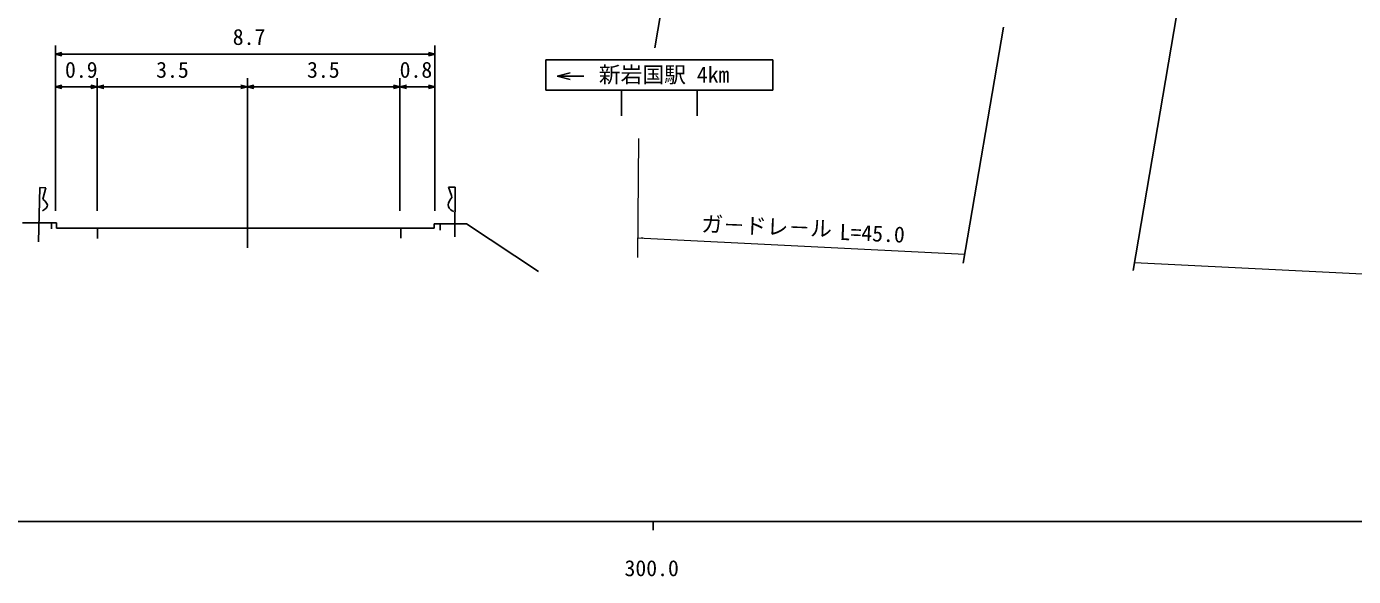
# Model space of a CAD drawing. Units: millimetres, scale not verified. Extents: x 40165 to 680165, y 20546 to 380546.
# Drawn here: x 296284 to 448514, y 199261 to 262277 of the extents above; entities that cross this region are included whole.
import ezdxf
from ezdxf.enums import TextEntityAlignment as Align

# ---------------------------------------------------------------- set-up
doc = ezdxf.new("R2010")
doc.units = ezdxf.units.MM
doc.header["$LTSCALE"] = 1000
for name, color, linetype, lineweight in [('M-BGD', 7, 'Continuous', 25), ('M-STR-HTXT', 7, 'Continuous', 13), ('M-STR-STRC', 7, 'Continuous', 25), ('M-TTL-BAND', 7, 'Continuous', 25)]:
    doc.layers.add(name, color=color, linetype=linetype, lineweight=lineweight)
doc.styles.add('ＭＳ ゴシック', font='')
doc.styles.get('ＭＳ ゴシック').set_extended_font_data('MS Gothic')

msp = doc.modelspace()

# ---------------------------------------------------------------- linework, layer by layer
at = {"layer": 'M-BGD'}
for p, q in [((428533, 265344), (423246, 234336)), ((408347, 262190), (403739, 235165)), ((299599, 241147), (299599, 260121)), ((300349, 259309), (299599, 259121)), ((299599, 259121), (300349, 258934)), ((299599, 259121), (343140, 259121)), ((343140, 259121), (342390, 259309)), ((342390, 258934), (343140, 259121)), ((343140, 260121), (343140, 241147)), ((304401, 256358), (304401, 241147)), ((321619, 256358), (321619, 241147)), ((339117, 256358), (339117, 241147)), ((300349, 255545), (299599, 255358)), ((299599, 255358), (300349, 255170)), ((299599, 255358), (304401, 255358)), ((304401, 255358), (303651, 255545)), ((303651, 255170), (304401, 255358)), ((305151, 255545), (304401, 255358)), ((304401, 255358), (305151, 255170)), ((304401, 255358), (321619, 255358)), ((321619, 255358), (320869, 255545)), ((320869, 255170), (321619, 255358)), ((322369, 255545), (321619, 255358)), ((321619, 255358), (322369, 255170)), ((321619, 255358), (339117, 255358)), ((339117, 255358), (338367, 255545)), ((338367, 255170), (339117, 255358)), ((339867, 255545), (339117, 255358)), ((339117, 255358), (339867, 255170)), ((339117, 255358), (343140, 255358)), ((343140, 255358), (342390, 255545)), ((342390, 255170), (343140, 255358)), ((321619, 236922), (321619, 247920)), ((297644, 237601), (297823, 243825)), ((297823, 243825), (298506, 243814)), ((298506, 243814), (298170, 242515)), ((345461, 243861), (344702, 243861)), ((344702, 243861), (345051, 242918)), ((345420, 238181), (345461, 243861)), ((298170, 242515), (298426, 242254)), ((298426, 242254), (298646, 241940)), ((344848, 242371), (344683, 242021)), ((345061, 242682), (344848, 242371)), ((345051, 242918), (345061, 242682)), ((298246, 241247), (298126, 241172)), ((298362, 241326), (298246, 241247)), ((298533, 241479), (298362, 241326)), ((298660, 241675), (298533, 241479)), ((298646, 241940), (298685, 241809)), ((298685, 241809), (298660, 241675)), ((344683, 242021), (344650, 241840)), ((344650, 241840), (344681, 241661)), ((344681, 241661), (344784, 241450)), ((344784, 241450), (344944, 241263)), ((344944, 241263), (345121, 241151)), ((345121, 241151), (345317, 241093)), ((295838, 239801), (299711, 239785)), ((299166, 239113), (299166, 239787)), ((299711, 239785), (299727, 239156)), ((299727, 239156), (343042, 239189)), ((304442, 238000), (304442, 239160)), ((339213, 238026), (339213, 239186)), ((343042, 239189), (343059, 239686)), ((343059, 239686), (346739, 239686)), ((343721, 239686), (343721, 238953)), ((346739, 239686), (355004, 234191)), ((366978, 238044), (366845, 238051))]:
    msp.add_line(p, q, dxfattribs=at)
at = {"layer": 'M-STR-HTXT'}
for p, q in [((366508, 249456), (366365, 235812)), ((366388, 238073), (403916, 236204)), ((423399, 235233), (528914, 229976))]:
    msp.add_line(p, q, dxfattribs=at)
at = {"layer": 'M-STR-STRC'}
for p, q in [((374253, 294311), (368378, 259848)), ((355876, 255007), (355876, 258450)), ((355876, 258450), (381920, 258450)), ((381920, 258450), (381920, 255007)), ((358658, 256957), (357158, 256582)), ((360235, 256582), (357158, 256582)), ((357158, 256582), (358658, 256207)), ((360235, 256582), (357158, 256582)), ((381920, 255007), (355876, 255007)), ((364557, 255007), (364557, 252040)), ((373238, 255007), (373238, 252040))]:
    msp.add_line(p, q, dxfattribs=at)
at = {"layer": 'M-TTL-BAND'}
for p, q in [((40165, 205546), (579165, 205546)), ((368165, 205546), (368165, 204546))]:
    msp.add_line(p, q, dxfattribs=at)

# ---------------------------------------------------------------- texts
at = {"layer": 'M-BGD', "style": 'ＭＳ ゴシック'}
for s, p in [('8.7', (319939, 259621)), ('0.9', (300695, 255858)), ('3.5', (311155, 255858)), ('3.5', (328464, 255858)), ('0.8', (339086, 255858))]:
    msp.add_text(s, height=1833, dxfattribs=at).set_placement(p, align=Align.BOTTOM_LEFT)
at = {"layer": 'M-STR-HTXT', "style": 'ＭＳ ゴシック'}
for s, rotation, p in [('ガ－ドレ－ル', 357.8, (373641, 238214)), ('L=45.0', 357.5, (389505, 237284))]:
    msp.add_text(s, height=1833, rotation=rotation, dxfattribs=at).set_placement(p, align=Align.BOTTOM_LEFT)
at = {"layer": 'M-STR-STRC', "style": 'ＭＳ ゴシック'}
msp.add_text('新岩国駅 4km', height=1833, dxfattribs=at).set_placement((361932, 255298), align=Align.BOTTOM_LEFT)
at = {"layer": 'M-TTL-BAND', "style": 'ＭＳ ゴシック'}
msp.add_text('300.0', height=1833, dxfattribs=at).set_placement((364885, 198741), align=Align.BOTTOM_LEFT)

doc.saveas('drawing.dxf')
